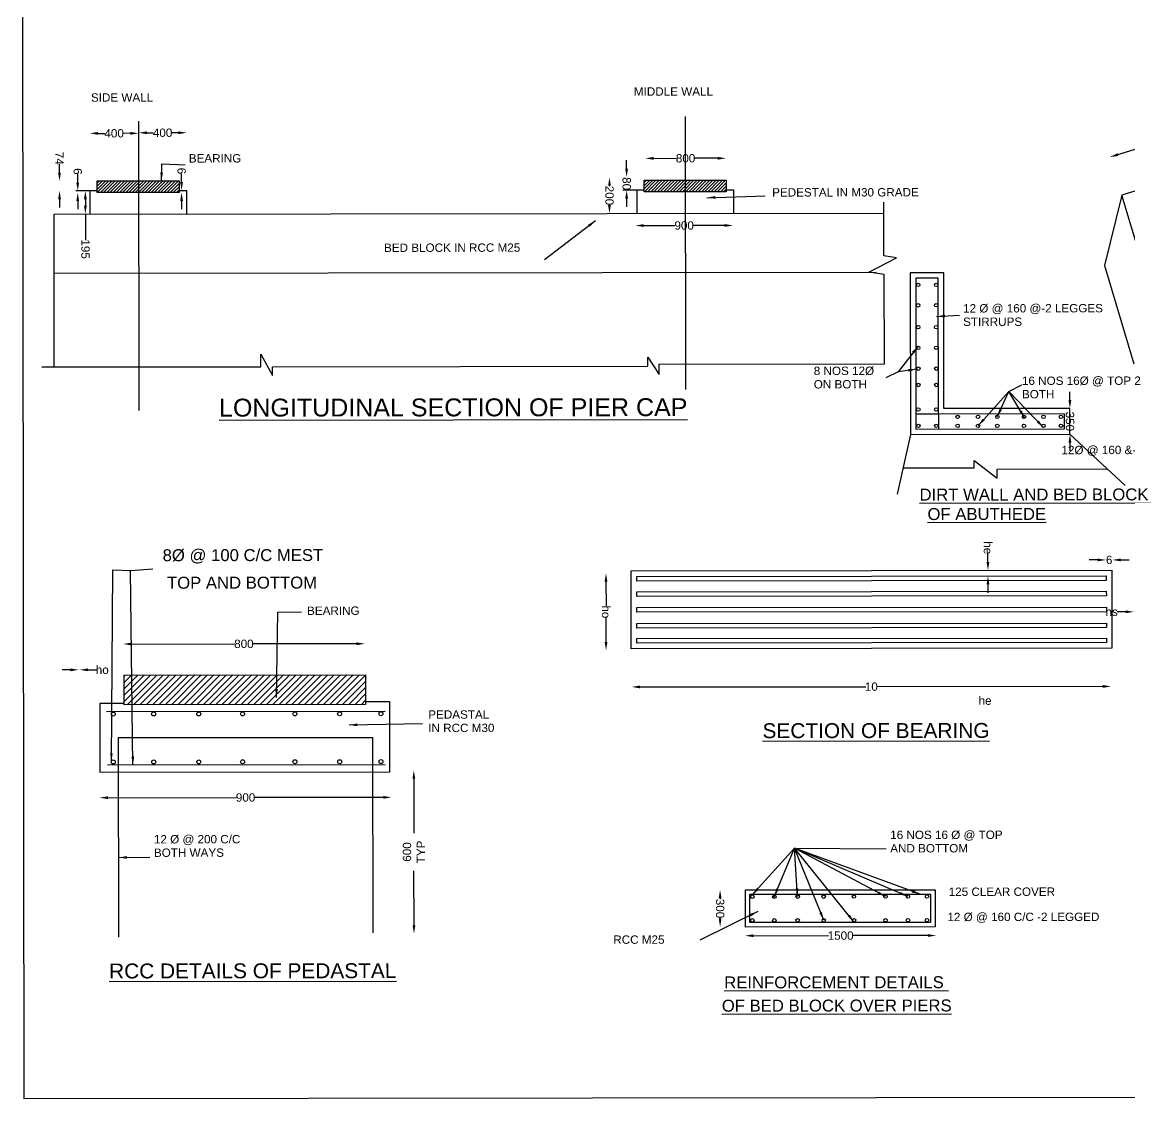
# Model space of a CAD drawing. Header units: millimetres. Extents: x 1802989 to 1822245, y 5559061 to 5587444.
# Drawn here: x 1802989 to 1812281, y 5559061 to 5568090 of the extents above; entities that cross this region are included whole.
import ezdxf

# ---------------------------------------------------------------- set-up
doc = ezdxf.new("R2010")
doc.units = ezdxf.units.MM
doc.header["$MEASUREMENT"] = 0
for name, color, linetype in [('DIMENSION', 7, 'Continuous'), ('DRAWING', 2, 'Continuous'), ('TEXT', 7, 'Continuous')]:
    doc.layers.add(name, color=color, linetype=linetype)
doc.styles.get("Standard").update_dxf_attribs({"font": 'arial.ttf', "height": 70})
doc.dimstyles.get("Standard").update_dxf_attribs({"dimtxt": 70, "dimasz": 70, "dimexe": 0.18, "dimexo": 0.0625, "dimgap": 0.09, "dimtad": 0, "dimdec": 0, "dimzin": 0, "dimdsep": 46, "dimtxsty": 'Standard', "dimcen": 0.09, "dimse1": 1, "dimse2": 1, "dimadec": 0, "dimazin": 0, "dimtfac": 1, "dimtdec": 0, "dimtofl": 0, "dimtmove": 0, "dimatfit": 3, "dimfxl": 1, "dimtolj": 1, "dimtzin": 0, "dimarcsym": 0})

# ---------------------------------------------------------------- blocks, each defined once
blk = doc.blocks.new('*D85')
at = {"layer": 'Defpoints', "color": 0}
for p in [(1803556, 5567157.3), (1803556, 5567152.8), (1803965.4, 5567155.5)]:
    blk.add_point(p, dxfattribs=at)
at = {"layer": 'DIMENSION', "color": 0, "lineweight": -2}
for p, q in [((1803626, 5567157.3), (1803682, 5567157.4)), ((1803895.4, 5567157.7), (1803839.5, 5567157.6))]:
    blk.add_line(p, q, dxfattribs=at)
at = {"layer": 'DIMENSION', "color": 0}
for points in [[(1803626, 5567169), (1803626.1, 5567145.7), (1803556, 5567157.3)], [(1803895.4, 5567169.3), (1803895.5, 5567146), (1803965.4, 5567157.7)]]:
    blk.add_solid(points, dxfattribs=at)
at = {"layer": 'DIMENSION', "color": 0, "insert": (1803760.7, 5567157.5), "char_height": 70, "attachment_point": 5, "rotation": 0.06586}
blk.add_mtext('\\A1;400', dxfattribs=at)
blk = doc.blocks.new('*D86')
at = {"layer": 'Defpoints', "color": 0}
for p in [(1804369.3, 5567171.6), (1803965.4, 5567157.7), (1804369.3, 5567162.7)]:
    blk.add_point(p, dxfattribs=at)
at = {"layer": 'DIMENSION', "color": 0, "lineweight": -2}
for p, q in [((1804035.4, 5567162.3), (1804088.7, 5567162.3)), ((1804299.3, 5567162.6), (1804246.1, 5567162.5))]:
    blk.add_line(p, q, dxfattribs=at)
at = {"layer": 'DIMENSION', "color": 0}
for points in [[(1804035.4, 5567173.9), (1804035.5, 5567150.6), (1803965.4, 5567162.2)], [(1804299.3, 5567174.2), (1804299.3, 5567150.9), (1804369.3, 5567162.7)]]:
    blk.add_solid(points, dxfattribs=at)
at = {"layer": 'DIMENSION', "color": 0, "insert": (1804167.4, 5567162.4), "char_height": 70, "attachment_point": 5, "rotation": 0.06586}
blk.add_mtext('\\A1;400', dxfattribs=at)
blk = doc.blocks.new('*D87')
at = {"layer": 'Defpoints', "color": 0}
for p in [(1807915.6, 5566787.9), (1807915.9, 5566485.4), (1808026.4, 5566485.5)]:
    blk.add_point(p, dxfattribs=at)
at = {"layer": 'DIMENSION', "color": 0, "lineweight": -2}
for p, q in [((1807915.7, 5566717.9), (1807915.7, 5566714.5)), ((1807915.8, 5566555.4), (1807915.8, 5566558.7))]:
    blk.add_line(p, q, dxfattribs=at)
at = {"layer": 'DIMENSION', "color": 0}
for points in [[(1807927.3, 5566717.9), (1807904, 5566717.9), (1807915.6, 5566787.9)], [(1807927.5, 5566555.4), (1807904.2, 5566555.4), (1807915.9, 5566485.4)]]:
    blk.add_solid(points, dxfattribs=at)
at = {"layer": 'DIMENSION', "color": 0, "insert": (1807915.7, 5566636.6), "char_height": 70, "attachment_point": 5, "rotation": 270.06586}
blk.add_mtext('\\A1;200', dxfattribs=at)
blk = doc.blocks.new('*D88')
at = {"layer": 'Defpoints', "color": 0}
for p in [(1808059.6, 5566791.2), (1808059.6, 5566791.2), (1808059.7, 5566680.3)]:
    blk.add_point(p, dxfattribs=at)
at = {"layer": 'DIMENSION', "color": 0, "lineweight": -2}
for p, q in [((1808059.5, 5566861.2), (1808059.4, 5566931.2)), ((1808059.8, 5566610.3), (1808059.9, 5566540.3))]:
    blk.add_line(p, q, dxfattribs=at)
at = {"layer": 'DIMENSION', "color": 0}
for points in [[(1808071.2, 5566861.2), (1808047.9, 5566861.1), (1808059.6, 5566791.2)], [(1808071.5, 5566610.3), (1808048.1, 5566610.3), (1808059.7, 5566680.3)]]:
    blk.add_solid(points, dxfattribs=at)
at = {"layer": 'DIMENSION', "color": 0, "insert": (1808059.7, 5566735.7), "char_height": 70, "attachment_point": 5, "rotation": 270.06586}
blk.add_mtext('\\A1;80', dxfattribs=at)
blk = doc.blocks.new('*D89')
at = {"layer": 'Defpoints', "color": 0}
for p in [(1808216, 5566957.1), (1808892.3, 5566954.8), (1808892.3, 5566948.5)]:
    blk.add_point(p, dxfattribs=at)
at = {"layer": 'DIMENSION', "color": 0, "lineweight": -2}
for p, q in [((1808286, 5566947.8), (1808476.8, 5566948)), ((1808822.3, 5566948.4), (1808631.5, 5566948.2))]:
    blk.add_line(p, q, dxfattribs=at)
at = {"layer": 'DIMENSION', "color": 0}
for points in [[(1808286, 5566959.5), (1808286, 5566936.1), (1808216, 5566947.7)], [(1808822.3, 5566960.1), (1808822.3, 5566936.8), (1808892.3, 5566948.5)]]:
    blk.add_solid(points, dxfattribs=at)
at = {"layer": 'DIMENSION', "color": 0, "insert": (1808554.2, 5566948.1), "char_height": 70, "attachment_point": 5, "rotation": 0.06586}
blk.add_mtext('\\A1;800', dxfattribs=at)
blk = doc.blocks.new('*D90')
at = {"layer": 'Defpoints', "color": 0}
for p in [(1808132.2, 5566377.9), (1808952.5, 5566385.1), (1808952.5, 5566385.1)]:
    blk.add_point(p, dxfattribs=at)
at = {"layer": 'DIMENSION', "color": 0, "lineweight": -2}
for p, q in [((1808202.2, 5566384.2), (1808465, 5566384.5)), ((1808882.5, 5566385), (1808619.6, 5566384.7))]:
    blk.add_line(p, q, dxfattribs=at)
at = {"layer": 'DIMENSION', "color": 0}
for points in [[(1808202.1, 5566395.9), (1808202.2, 5566372.5), (1808132.2, 5566384.1)], [(1808882.5, 5566396.7), (1808882.6, 5566373.3), (1808952.5, 5566385.1)]]:
    blk.add_solid(points, dxfattribs=at)
at = {"layer": 'DIMENSION', "color": 0, "insert": (1808542.3, 5566384.6), "char_height": 70, "attachment_point": 5, "rotation": 0.06586}
blk.add_mtext('\\A1;900', dxfattribs=at)
blk = doc.blocks.new('*D91')
at = {"layer": 'Defpoints', "color": 0}
for p in [(1811778.1, 5564850.3), (1811778.3, 5564634.2), (1811778.3, 5564634.2)]:
    blk.add_point(p, dxfattribs=at)
at = {"layer": 'DIMENSION', "color": 0, "lineweight": -2}
for p, q in [((1811778, 5564920.3), (1811777.9, 5564990.3)), ((1811778.4, 5564564.2), (1811778.5, 5564494.2))]:
    blk.add_line(p, q, dxfattribs=at)
at = {"layer": 'DIMENSION', "color": 0}
for points in [[(1811789.7, 5564920.3), (1811766.3, 5564920.3), (1811778.1, 5564850.3)], [(1811790.1, 5564564.2), (1811766.7, 5564564.2), (1811778.3, 5564634.2)]]:
    blk.add_solid(points, dxfattribs=at)
at = {"layer": 'DIMENSION', "color": 0, "insert": (1811778.2, 5564742.3), "char_height": 70, "attachment_point": 5, "rotation": 270.06586}
blk.add_mtext('\\A1;350', dxfattribs=at)
blk = doc.blocks.new('*D102')
at = {"layer": 'Defpoints', "color": 0}
for p in [(1809052.7, 5560415.6), (1810656.7, 5560430.6), (1810656.7, 5560430.6)]:
    blk.add_point(p, dxfattribs=at)
at = {"layer": 'DIMENSION', "color": 0, "lineweight": -2}
for p, q in [((1809122.7, 5560428.9), (1809753.5, 5560429.6)), ((1810586.7, 5560430.6), (1809955.9, 5560429.8))]:
    blk.add_line(p, q, dxfattribs=at)
at = {"layer": 'DIMENSION', "color": 0}
for points in [[(1809122.7, 5560440.5), (1809122.7, 5560417.2), (1809052.7, 5560428.8)], [(1810586.7, 5560442.2), (1810586.7, 5560418.9), (1810656.7, 5560430.6)]]:
    blk.add_solid(points, dxfattribs=at)
at = {"layer": 'DIMENSION', "color": 0, "insert": (1809854.7, 5560429.7), "char_height": 70, "attachment_point": 5, "rotation": 0.06586}
blk.add_mtext('\\A1;1500', dxfattribs=at)
blk = doc.blocks.new('*D103')
at = {"layer": 'Defpoints', "color": 0}
for p in [(1808843.4, 5560813.1), (1809055.7, 5560813.3), (1809056.1, 5560501.2)]:
    blk.add_point(p, dxfattribs=at)
at = {"layer": 'DIMENSION', "color": 0, "lineweight": -2}
for p, q in [((1808843.5, 5560743.1), (1808843.5, 5560734.3)), ((1808843.7, 5560570.9), (1808843.7, 5560579.7))]:
    blk.add_line(p, q, dxfattribs=at)
at = {"layer": 'DIMENSION', "color": 0}
for points in [[(1808855.2, 5560743.1), (1808831.9, 5560743), (1808843.4, 5560813.1)], [(1808855.4, 5560570.9), (1808832.1, 5560570.9), (1808843.8, 5560500.9)]]:
    blk.add_solid(points, dxfattribs=at)
at = {"layer": 'DIMENSION', "color": 0, "insert": (1808843.6, 5560657), "char_height": 70, "attachment_point": 5, "rotation": 270.06586}
blk.add_mtext('\\A1;300', dxfattribs=at)
blk = doc.blocks.new('*D104')
at = {"layer": 'Defpoints', "color": 0}
for p in [(1812123.3, 5562519.7), (1812123.3, 5562519.7), (1808101.4, 5562500.3)]:
    blk.add_point(p, dxfattribs=at)
at = {"layer": 'DIMENSION', "color": 0, "lineweight": -2}
for p, q in [((1812053.3, 5562519.6), (1810159.1, 5562517.4)), ((1808171.3, 5562515.1), (1810065.5, 5562517.3))]:
    blk.add_line(p, q, dxfattribs=at)
at = {"layer": 'DIMENSION', "color": 0}
for points in [[(1808171.3, 5562526.8), (1808171.4, 5562503.5), (1808101.3, 5562515)], [(1812053.3, 5562531.2), (1812053.3, 5562507.9), (1812123.3, 5562519.7)]]:
    blk.add_solid(points, dxfattribs=at)
at = {"layer": 'DIMENSION', "color": 0, "insert": (1810112.3, 5562517.4), "char_height": 70, "attachment_point": 5, "rotation": 0.06586}
blk.add_mtext('\\A1;10', dxfattribs=at)
blk = doc.blocks.new('*D106')
at = {"layer": 'Defpoints', "color": 0}
for p in [(1812321.2, 5563178.1), (1812315.1, 5563145.2), (1812315.1, 5563145.2)]:
    blk.add_point(p, dxfattribs=at)
at = {"layer": 'DIMENSION', "color": 0, "lineweight": -2}
for p, q in [((1812245.1, 5563145.1), (1812175.1, 5563145.1)), ((1812391.2, 5563145.3), (1812461.2, 5563145.4))]:
    blk.add_line(p, q, dxfattribs=at)
at = {"layer": 'DIMENSION', "color": 0}
for points in [[(1812245, 5563156.8), (1812245.1, 5563133.5), (1812315.1, 5563145.2)], [(1812391.2, 5563157), (1812391.2, 5563133.6), (1812321.2, 5563145.2)]]:
    blk.add_solid(points, dxfattribs=at)
at = {"layer": 'DIMENSION', "color": 0, "insert": (1812128.4, 5563145), "char_height": 70, "attachment_point": 5, "rotation": 0.06586}
blk.add_mtext('\\A1;hs', dxfattribs=at)
blk = doc.blocks.new('*D107')
at = {"layer": 'Defpoints', "color": 0}
for p in [(1812080.3, 5563580.1), (1812133.7, 5563580.2), (1812133.7, 5563580.2)]:
    blk.add_point(p, dxfattribs=at)
at = {"layer": 'DIMENSION', "color": 0, "lineweight": -2}
for p, q in [((1812010.3, 5563580), (1811940.3, 5563580)), ((1812203.7, 5563580.3), (1812273.7, 5563580.4))]:
    blk.add_line(p, q, dxfattribs=at)
at = {"layer": 'DIMENSION', "color": 0}
for points in [[(1812010.3, 5563591.7), (1812010.3, 5563568.4), (1812080.3, 5563580.1)], [(1812203.7, 5563591.9), (1812203.7, 5563568.6), (1812133.7, 5563580.2)]]:
    blk.add_solid(points, dxfattribs=at)
at = {"layer": 'DIMENSION', "color": 0, "insert": (1812107, 5563580.2), "char_height": 70, "attachment_point": 5, "rotation": 0.06586}
blk.add_mtext('\\A1;6', dxfattribs=at)
blk = doc.blocks.new('*D108')
at = {"layer": 'Defpoints', "color": 0}
for p in [(1811090.4, 5563493.1), (1811090.4, 5563493.1), (1811090.4, 5563444.9)]:
    blk.add_point(p, dxfattribs=at)
at = {"layer": 'DIMENSION', "color": 0, "lineweight": -2}
for p, q in [((1811090.3, 5563563.1), (1811090.2, 5563633.1)), ((1811090.5, 5563374.9), (1811090.6, 5563304.9))]:
    blk.add_line(p, q, dxfattribs=at)
at = {"layer": 'DIMENSION', "color": 0}
for points in [[(1811101.9, 5563563.1), (1811078.6, 5563563.1), (1811090.4, 5563493.1)], [(1811102.2, 5563374.9), (1811078.8, 5563374.8), (1811090.4, 5563444.9)]]:
    blk.add_solid(points, dxfattribs=at)
at = {"layer": 'DIMENSION', "color": 0, "insert": (1811090.1, 5563682.3), "char_height": 70, "attachment_point": 5, "rotation": 270.06586}
blk.add_mtext('\\A1;he', dxfattribs=at)
blk = doc.blocks.new('*D109')
at = {"layer": 'Defpoints', "color": 0}
for p in [(1807886.4, 5563468.2), (1807886.4, 5563468.2), (1807887.2, 5562821.5)]:
    blk.add_point(p, dxfattribs=at)
at = {"layer": 'DIMENSION', "color": 0, "lineweight": -2}
for p, q in [((1807886.5, 5563398.2), (1807886.7, 5563194.3)), ((1807887.1, 5562891.5), (1807886.8, 5563095.4))]:
    blk.add_line(p, q, dxfattribs=at)
at = {"layer": 'DIMENSION', "color": 0}
for points in [[(1807898.2, 5563398.2), (1807874.8, 5563398.2), (1807886.4, 5563468.2)], [(1807898.7, 5562891.5), (1807875.4, 5562891.5), (1807887.2, 5562821.5)]]:
    blk.add_solid(points, dxfattribs=at)
at = {"layer": 'DIMENSION', "color": 0, "insert": (1807886.8, 5563144.8), "char_height": 70, "attachment_point": 5, "rotation": 270.06586}
blk.add_mtext('\\A1;ho', dxfattribs=at)
blk = doc.blocks.new('*D110')
at = {"layer": 'Defpoints', "color": 0}
for p in [(1806088.4, 5561605.7), (1803638.3, 5561586.4), (1803638.3, 5561582.2)]:
    blk.add_point(p, dxfattribs=at)
at = {"layer": 'DIMENSION', "color": 0, "lineweight": -2}
for p, q in [((1806018.4, 5561589.1), (1804940.6, 5561587.9)), ((1803708.3, 5561586.5), (1804786, 5561587.7))]:
    blk.add_line(p, q, dxfattribs=at)
at = {"layer": 'DIMENSION', "color": 0}
for points in [[(1803708.3, 5561598.1), (1803708.3, 5561574.8), (1803638.3, 5561586.4)], [(1806018.4, 5561600.8), (1806018.4, 5561577.5), (1806088.4, 5561589.2)]]:
    blk.add_solid(points, dxfattribs=at)
at = {"layer": 'DIMENSION', "color": 0, "insert": (1804863.3, 5561587.8), "char_height": 70, "attachment_point": 5, "rotation": 0.06586}
blk.add_mtext('\\A1;900', dxfattribs=at)
blk = doc.blocks.new('*D111')
at = {"layer": 'Defpoints', "color": 0}
for p in [(1803471.8, 5562658.5), (1803471.8, 5562608.9), (1803463.9, 5562344.3)]:
    blk.add_point(p, dxfattribs=at)
at = {"layer": 'DIMENSION', "color": 0, "lineweight": -2}
for p, q in [((1803393.5, 5562658.4), (1803323.5, 5562658.3)), ((1803541.8, 5562658.6), (1803611.8, 5562658.6))]:
    blk.add_line(p, q, dxfattribs=at)
at = {"layer": 'DIMENSION', "color": 0}
for points in [[(1803393.5, 5562670.1), (1803393.5, 5562646.7), (1803463.5, 5562658.5)], [(1803541.8, 5562670.2), (1803541.8, 5562646.9), (1803471.8, 5562658.5)]]:
    blk.add_solid(points, dxfattribs=at)
at = {"layer": 'DIMENSION', "color": 0, "insert": (1803661.2, 5562658.7), "char_height": 70, "attachment_point": 5, "rotation": 0.06586}
blk.add_mtext('\\A1;ho', dxfattribs=at)
blk = doc.blocks.new('*D112')
at = {"layer": 'Defpoints', "color": 0}
for p in [(1803835.4, 5562854.3), (1805863.3, 5562877.3), (1805863.3, 5562869.1)]:
    blk.add_point(p, dxfattribs=at)
at = {"layer": 'DIMENSION', "color": 0, "lineweight": -2}
for p, q in [((1803905.4, 5562875.1), (1804772, 5562876.1)), ((1805793.3, 5562877.2), (1804926.7, 5562876.2))]:
    blk.add_line(p, q, dxfattribs=at)
at = {"layer": 'DIMENSION', "color": 0}
for points in [[(1803905.4, 5562886.7), (1803905.4, 5562863.4), (1803835.4, 5562875)], [(1805793.3, 5562888.9), (1805793.3, 5562865.6), (1805863.3, 5562877.3)]]:
    blk.add_solid(points, dxfattribs=at)
at = {"layer": 'DIMENSION', "color": 0, "insert": (1804849.3, 5562876.2), "char_height": 70, "attachment_point": 5, "rotation": 0.06586}
blk.add_mtext('\\A1;800', dxfattribs=at)
blk = doc.blocks.new('*D113')
at = {"layer": 'Defpoints', "color": 0}
for p in [(1815432.3, 5567985.4), (1815531.1, 5567666.1), (1812212.7, 5566639)]:
    blk.add_point(p, dxfattribs=at)
at = {"layer": 'DIMENSION', "color": 0, "lineweight": -2}
for p, q in [((1815365.4, 5567964.7), (1813883.5, 5567506)), ((1812180.7, 5566978.9), (1813662.6, 5567437.6))]:
    blk.add_line(p, q, dxfattribs=at)
at = {"layer": 'DIMENSION', "color": 0}
for points in [[(1815362, 5567975.9), (1815368.9, 5567953.6), (1815432.3, 5567985.4)], [(1812177.3, 5566990.1), (1812184.2, 5566967.8), (1812113.8, 5566958.2)]]:
    blk.add_solid(points, dxfattribs=at)
at = {"layer": 'DIMENSION', "color": 0, "insert": (1813773.1, 5567471.8), "char_height": 70, "attachment_point": 5, "rotation": 17.19886}
blk.add_mtext('\\A1;l=800', dxfattribs=at)
blk = doc.blocks.new('*D116')
at = {"layer": 'Defpoints', "color": 0}
for p in [(1803455.4, 5566675), (1803619.2, 5566675.2), (1803619.2, 5566660.5)]:
    blk.add_point(p, dxfattribs=at)
at = {"layer": 'DIMENSION', "color": 0, "lineweight": -2}
for p, q in [((1803455.3, 5566745), (1803455.2, 5566815)), ((1803455.5, 5566590.3), (1803455.5, 5566520.3))]:
    blk.add_line(p, q, dxfattribs=at)
at = {"layer": 'DIMENSION', "color": 0}
for points in [[(1803467, 5566745), (1803443.6, 5566745), (1803455.4, 5566675)], [(1803467.1, 5566590.4), (1803443.8, 5566590.3), (1803455.4, 5566660.3)]]:
    blk.add_solid(points, dxfattribs=at)
at = {"layer": 'DIMENSION', "color": 0, "insert": (1803455.2, 5566838.2), "char_height": 70, "attachment_point": 5, "rotation": 270.06586}
blk.add_mtext('\\A1;6', dxfattribs=at)
blk = doc.blocks.new('*D117')
at = {"layer": 'Defpoints', "color": 0}
for p in [(1803302.4, 5566758), (1803619.1, 5566758.4), (1803619.2, 5566675.2)]:
    blk.add_point(p, dxfattribs=at)
at = {"layer": 'DIMENSION', "color": 0, "lineweight": -2}
for p, q in [((1803302.3, 5566828), (1803302.2, 5566898)), ((1803302.6, 5566604.8), (1803302.6, 5566534.8))]:
    blk.add_line(p, q, dxfattribs=at)
at = {"layer": 'DIMENSION', "color": 0}
for points in [[(1803314, 5566828), (1803290.6, 5566828), (1803302.4, 5566758)], [(1803314.2, 5566604.8), (1803290.9, 5566604.8), (1803302.5, 5566674.8)]]:
    blk.add_solid(points, dxfattribs=at)
at = {"layer": 'DIMENSION', "color": 0, "insert": (1803302.2, 5566947.8), "char_height": 70, "attachment_point": 5, "rotation": 270.06586}
blk.add_mtext('\\A1;74', dxfattribs=at)
blk = doc.blocks.new('*D118')
at = {"layer": 'Defpoints', "color": 0}
for p in [(1803557, 5566675.1), (1803519.6, 5566480.4), (1803557.2, 5566480.4)]:
    blk.add_point(p, dxfattribs=at)
at = {"layer": 'DIMENSION', "color": 0, "lineweight": -2}
for p, q in [((1803519.5, 5566605.1), (1803519.6, 5566550.4)), ((1803519.6, 5566480.4), (1803519.9, 5566261.2))]:
    blk.add_line(p, q, dxfattribs=at)
at = {"layer": 'DIMENSION', "color": 0}
for points in [[(1803531.2, 5566605.1), (1803507.8, 5566605), (1803519.4, 5566675.1)], [(1803531.2, 5566550.4), (1803507.9, 5566550.3), (1803519.6, 5566480.4)]]:
    blk.add_solid(points, dxfattribs=at)
at = {"layer": 'DIMENSION', "color": 0, "insert": (1803520, 5566186.8), "char_height": 70, "attachment_point": 5, "rotation": 270.06586}
blk.add_mtext('\\A1;195', dxfattribs=at)
blk = doc.blocks.new('*D119')
at = {"layer": 'Defpoints', "color": 0}
for p in [(1804305.6, 5566678.7), (1804305.6, 5566661.3), (1804326.4, 5566678.8)]:
    blk.add_point(p, dxfattribs=at)
at = {"layer": 'DIMENSION', "color": 0, "lineweight": -2}
for p, q in [((1804326.3, 5566748.8), (1804326.2, 5566818.8)), ((1804326.5, 5566591.3), (1804326.5, 5566521.3))]:
    blk.add_line(p, q, dxfattribs=at)
at = {"layer": 'DIMENSION', "color": 0}
for points in [[(1804337.9, 5566748.8), (1804314.6, 5566748.8), (1804326.4, 5566678.8)], [(1804338.1, 5566591.4), (1804314.8, 5566591.3), (1804326.4, 5566661.3)]]:
    blk.add_solid(points, dxfattribs=at)
at = {"layer": 'DIMENSION', "color": 0, "insert": (1804326.2, 5566842), "char_height": 70, "attachment_point": 5, "rotation": 270.06586}
blk.add_mtext('\\A1;6', dxfattribs=at)

msp = doc.modelspace()

# ---------------------------------------------------------------- hatches: boundary and pattern name
at = {"layer": 'DRAWING'}
h = msp.add_hatch(dxfattribs=at)
h.set_pattern_fill('ANSI31', color=0, scale=150.224709, angle=0.06586, style=0)
h.set_pattern_definition([(45.06585536, (3632.265, -28721.046), (-13.293366765, 13.26284323), [])])
h.paths.add_polyline_path([(1803619.1, 5566758.4), (1804305.5, 5566759.2), (1804305.6, 5566661.3), (1803619.2, 5566660.5)])
h = msp.add_hatch(dxfattribs=at)
h.set_pattern_fill('ANSI31', color=0, scale=150.224709, angle=0.06586, style=0)
h.set_pattern_definition([(45.06585536, (8220.908, -28715.771), (-13.293366765, 13.26284323), [])])
h.paths.add_polyline_path([(1808207.7, 5566763.6), (1808894.2, 5566764.4), (1808894.3, 5566666.6), (1808207.8, 5566665.8)])
h = msp.add_hatch(dxfattribs=at)
h.set_pattern_fill('ANSI31', color=0, scale=300.449417, angle=0.06586, style=0)
h.set_pattern_definition([(45.0658554, (3632.265, -28721.046), (-26.58673353, 26.52568646), [])])
h.paths.add_polyline_path([(1803844.8, 5562614.6), (1805870.3, 5562617), (1805870.6, 5562368), (1803845.1, 5562365.7)])

# ---------------------------------------------------------------- linework, layer by layer
at = {"layer": 'DIMENSION', "color": 0}
for p, q in [((1806274.7, 5561745.3), (1806275.2, 5561288.8)), ((1806276.1, 5560517.2), (1806275.5, 5560973.7))]:
    msp.add_line(p, q, dxfattribs=at)
for points in [[(1806263, 5561745.3), (1806286.3, 5561745.3), (1806274.6, 5561815.4)], [(1806264.4, 5560517.1), (1806287.8, 5560517.2), (1806276.1, 5560447)]]:
    msp.add_solid(points, dxfattribs=at)
at = {"layer": 'DRAWING', "color": 0}
for points in [[(1802989.1, 5572677.8), (1822056.8, 5572699.7), (1822072.5, 5559083), (1803004.8, 5559061)], [(1803619.1, 5566758.4), (1804305.5, 5566759.2), (1804305.6, 5566661.3), (1803619.2, 5566660.5)], [(1808207.7, 5566763.6), (1808894.2, 5566764.4), (1808894.3, 5566666.6), (1808207.8, 5566665.8)], [(1810484.5, 5565942), (1810485.9, 5564678.1), (1811732.9, 5564679.5), (1811732.8, 5564804.9), (1810675.1, 5564803.7), (1810673.8, 5565941.8)], [(1808097.7, 5563489.6), (1812129.1, 5563494.3), (1812129.8, 5562839.8), (1808098.4, 5562835.1)], [(1808143.9, 5563441.5), (1812083.4, 5563446), (1812083.4, 5563407.6), (1808144, 5563403.1)], [(1808144.1, 5563313.2), (1812083.5, 5563317.7), (1812083.6, 5563279.3), (1808144.1, 5563274.7)], [(1808144.2, 5563180.2), (1812083.7, 5563184.7), (1812083.7, 5563146.3), (1808144.3, 5563141.8)], [(1808144.4, 5563046.7), (1812083.8, 5563051.2), (1812083.9, 5563012.8), (1808144.4, 5563008.3)], [(1808144.5, 5562920.4), (1812084, 5562925), (1812084, 5562886.5), (1808144.6, 5562882)], [(1803844.8, 5562614.6), (1805870.3, 5562617), (1805870.6, 5562368), (1803845.1, 5562365.7)], [(1809055.7, 5560813.3), (1810646.5, 5560815.1), (1810646.8, 5560503), (1809056.1, 5560501.2)], [(1809093, 5560776.1), (1810609.3, 5560777.8), (1810609.5, 5560540.2), (1809093.3, 5560538.5)]]:
    msp.add_lwpolyline(points, close=True, dxfattribs=at)
for points in [[(1814650.8, 5565058.1), (1816160.2, 5565522.3), (1815531.1, 5567666.1), (1812212.7, 5566639), (1812068.8, 5566048.1), (1812313.1, 5565224.1)], [(1803965.3, 5567258.4), (1803968.1, 5564834.2)], [(1808556.6, 5565009.2), (1808553.9, 5567299.3)], [(1803619.2, 5566675.2), (1803438.9, 5566675)], [(1803557, 5566675.1), (1803557.2, 5566480.4)], [(1804305.6, 5566678.7), (1804367.4, 5566678.8), (1804367.7, 5566481.3)], [(1808207.8, 5566680.5), (1808027.6, 5566680.2)], [(1808145.6, 5566680.4), (1808145.8, 5566485.7)], [(1808894.3, 5566684), (1808956.1, 5566684.1), (1808956.3, 5566486.6)], [(1812457.6, 5565830.3), (1812212.7, 5566639)], [(1803153.6, 5565198.3), (1804991.8, 5565200.4), (1804991.6, 5565305.1), (1805088.1, 5565126.2), (1805088, 5565200.5), (1808236.8, 5565204.1), (1808236.7, 5565279.5), (1808333.5, 5565135.5), (1808333.4, 5565222.4), (1810221.5, 5565224.6), (1810220.7, 5565974.4), (1810092, 5565994), (1810323.4, 5566114.8), (1810217.8, 5566131.2), (1810217.3, 5566581.6)], [(1803258.2, 5565198.4), (1803256.8, 5566480.1), (1810217.4, 5566488.1)], [(1810151.5, 5565989.8), (1803257.3, 5565981.9)], [(1810439.1, 5565987.4), (1810440.7, 5564632.7), (1811778.3, 5564634.2), (1811778.1, 5564850.3), (1810720.4, 5564849.1), (1810719.1, 5565987.1), (1810439.1, 5565987.4)], [(1810675.1, 5564803.7), (1810485.8, 5564803.5)], [(1810675.1, 5564803.7), (1810675.2, 5564678.3)], [(1810440.7, 5564632.7), (1810328.2, 5564130.9)], [(1811778.3, 5564634.2), (1812240.4, 5564203.1)], [(1810377.9, 5564352.5), (1810975.9, 5564353.2), (1810975.8, 5564413.1), (1811168.4, 5564266), (1811168.4, 5564342.5), (1812090.2, 5564343.2)], [(1803845.1, 5562375.7), (1803640.2, 5562375.5), (1803640.9, 5561799.2), (1806073.2, 5561802), (1806072.5, 5562390.7), (1805870.6, 5562390.5)], [(1803696.4, 5562308.6), (1806034.4, 5562311.3)], [(1803799.9, 5560415.8), (1803798, 5562090), (1805928.6, 5562092.4), (1805930.5, 5560452.4)], [(1803705.7, 5561861.7), (1806033.2, 5561864.3)]]:
    msp.add_lwpolyline(points, dxfattribs=at)
for centre, radius in [((1810505.3, 5565886.4), 14.6), ((1810655.9, 5565886.6), 14.6), ((1810505.5, 5565715.8), 14.6), ((1810656.1, 5565716), 14.6), ((1810505.7, 5565532.1), 14.6), ((1810656.3, 5565532.2), 14.6), ((1810505.9, 5565359.3), 14.6), ((1810656.5, 5565359.4), 14.6), ((1810506.1, 5565184.3), 14.6), ((1810656.7, 5565184.5), 14.6), ((1810506.3, 5565047.5), 14.6), ((1810656.8, 5565047.6), 14.6), ((1810506.5, 5564841.9), 14.6), ((1810657.1, 5564842), 14.6), ((1810836.4, 5564779.6), 14.6), ((1811007.3, 5564779.8), 14.6), ((1811168.6, 5564780), 14.6), ((1811392.7, 5564780.2), 14.6), ((1811556.7, 5564780.4), 14.6), ((1811702.9, 5564780.6), 14.6), ((1810506.7, 5564704.1), 14.6), ((1810657.2, 5564704.2), 14.6), ((1810836.5, 5564704.4), 14.6), ((1811007.4, 5564704.6), 14.6), ((1811168.6, 5564704.8), 14.6), ((1811392.8, 5564705.1), 14.6), ((1811556.8, 5564705.3), 14.6), ((1811703, 5564705.4), 14.6), ((1803753.1, 5562287.9), 16.8), ((1804092.2, 5562288.3), 16.8), ((1804470.5, 5562288.8), 16.8), ((1804838, 5562289.2), 16.8), ((1805276.6, 5562289.7), 16.8), ((1805652.3, 5562290.1), 16.8), ((1805998.1, 5562290.5), 16.8), ((1803753.6, 5561886.2), 16.8), ((1804092.6, 5561886.5), 16.8), ((1804471, 5561887), 16.8), ((1804838.5, 5561887.4), 16.8), ((1805277, 5561887.9), 16.8), ((1805652.7, 5561888.3), 16.8), ((1805998.6, 5561888.7), 16.8), ((1809113.9, 5560756.2), 14.5), ((1809298.2, 5560756.4), 14.5), ((1809494, 5560756.7), 14.5), ((1809712.9, 5560756.9), 14.5), ((1809966.3, 5560757.2), 14.5), ((1810231.2, 5560757.5), 14.5), ((1810419.3, 5560757.7), 14.5), ((1810578.7, 5560757.9), 14.5), ((1809114.1, 5560557.5), 14.5), ((1809298.4, 5560557.7), 14.5), ((1809494.3, 5560558), 14.5), ((1809713.1, 5560558.2), 14.5), ((1809966.5, 5560558.5), 14.5), ((1810231.4, 5560558.8), 14.5), ((1810419.5, 5560559), 14.5), ((1810578.9, 5560559.2), 14.5)]:
    msp.add_circle(centre, radius, dxfattribs=at)

# ---------------------------------------------------------------- texts
at = {"layer": 'DIMENSION', "color": 0, "insert": (1806275.4, 5561131.2), "char_height": 70.1, "attachment_point": 5, "rotation": 90.06586}
msp.add_mtext('\\A1;600 \\PTYP ', dxfattribs=at)
at = {"layer": 'TEXT', "color": 0}
for s, height, p in [('MIDDLE WALL', 70.105, (1808120.4, 5567473.2)), ('SIDE WALL', 70.1, (1803566, 5567422.8)), ('BEARING', 70.1, (1804387.1, 5566912.8)), ('PEDESTAL IN M30 GRADE', 70.105, (1809280.3, 5566627.3)), ('BED BLOCK IN RCC M25', 70.105, (1806024.7, 5566163.1)), ('12 Ø @ 160 @-2 LEGGES', 70.105, (1810882, 5565655)), ('STIRRUPS', 70.1, (1810882.2, 5565542.4)), ('8 NOS 12Ø ', 70.1, (1809629.4, 5565130.7)), ('16 NOS 16Ø @ TOP 2', 70.105, (1811375.5, 5565047.4)), ('ON BOTH ', 70.1, (1809629.5, 5565018.1)), ('%%ULONGITUDINAL SECTION OF PIER CAP', 150.225, (1804640.6, 5564782)), ('BOTH ', 70.1, (1811375.7, 5564934.8)), ('12Ø @ 160 &-2 LEGGED STIRRUPS', 70.105, (1811707, 5564466.9)), ('%%UDIRT WALL AND BED BLOCK ', 100.15, (1810516.8, 5564077.6)), ('%%UOF ABUTHEDE', 100.15, (1810583.4, 5563914.8)), ('8Ø @ 100 C/C MEST ', 100.15, (1804167.6, 5563569.7)), ('TOP AND BOTTOM', 100.15, (1804204.1, 5563338.8)), ('BEARING ', 70.1, (1805379, 5563119)), ('he', 70.1, (1811012, 5562365.1)), ('PEDASTAL ', 70.1, (1806395.6, 5562248.9)), ('IN RCC M30', 70.1, (1806395.7, 5562136.3)), ('%%USECTION OF BEARING', 125.187, (1809199.6, 5562085.5)), ('16 NOS 16 Ø @ TOP ', 70.105, (1810270.6, 5561239.5)), ('12 Ø @ 200 C/C', 70.105, (1804094.4, 5561202.7)), ('BOTH WAYS', 70.1, (1804094.5, 5561090.1)), ('AND BOTTOM', 70.1, (1810270.8, 5561126.9)), ('125 CLEAR COVER', 70.105, (1810761, 5560762.4)), ('12 Ø @ 160 C/C -2 LEGGED', 70.105, (1810750.5, 5560551.3)), ('RCC M25', 70.1, (1807947.7, 5560361.1)), ('%%URCC DETAILS OF PEDASTAL', 125.187, (1803718.6, 5560070.6)), ('%%UREINFORCEMENT DETAILS ', 100.15, (1808878.4, 5559987)), ('%%UOF BED BLOCK OVER PIERS', 100.15, (1808858.1, 5559791.9))]:
    msp.add_text(s, height=height, rotation=0.06586, dxfattribs=at).set_placement(p)

# ---------------------------------------------------------------- dimensions: what is measured, and where the dimension line sits
at = {"layer": 'DIMENSION', "color": 0}
dim = msp.add_aligned_dim(p1=(1812212.7, 5566639), p2=(1815531.1, 5567666.1), distance=334.2, text='l=800', dimstyle='Standard', dxfattribs=at)
dim.commit()
dim.dimension.update_dxf_attribs({"geometry": '*D113', "text_midpoint": (1813773.1, 5567471.8)})
for base, p1, p2, angle, text, picture, middle in [((1803556, 5567157.3), (1803965.4, 5567155.5), (1803556, 5567152.8), 0.06586, '400', '*D85', (1803760.7, 5567157.5)), ((1804369.3, 5567162.7), (1803965.4, 5567157.7), (1804369.3, 5567171.6), 0.06586, '400', '*D86', (1804167.4, 5567162.4)), ((1808892.3, 5566948.5), (1808216, 5566957.1), (1808892.3, 5566954.8), 0.06586, '800', '*D89', (1808554.2, 5566948.1)), ((1808059.6, 5566791.2), (1808059.7, 5566680.3), (1808059.6, 5566791.2), 90.06586, '80', '*D88', (1808059.7, 5566735.7)), ((1807915.9, 5566485.4), (1807915.6, 5566787.9), (1808026.4, 5566485.5), 90.06586, '200', '*D87', (1807915.7, 5566636.6)), ((1808952.5, 5566385.1), (1808132.2, 5566377.9), (1808952.5, 5566385.1), 0.06586, '900', '*D90', (1808542.3, 5566384.6)), ((1811778.3, 5564634.2), (1811778.1, 5564850.3), (1811778.3, 5564634.2), 90.06586, '350', '*D91', (1811778.2, 5564742.3)), ((1811090.4, 5563493.1), (1811090.4, 5563444.9), (1811090.4, 5563493.1), 90.06586, 'he', '*D108', (1811090.1, 5563682.3)), ((1812133.7, 5563580.2), (1812080.3, 5563580.1), (1812133.7, 5563580.2), 0.06586, '6', '*D107', (1812107, 5563580.2)), ((1807886.4, 5563468.2), (1807887.2, 5562821.5), (1807886.4, 5563468.2), 90.06586, 'ho', '*D109', (1807886.8, 5563144.8)), ((1812315.1, 5563145.2), (1812321.2, 5563178.1), (1812315.1, 5563145.2), 0.06586, 'hs', '*D106', (1812128.4, 5563145)), ((1805863.3, 5562877.3), (1803835.4, 5562854.3), (1805863.3, 5562869.1), 0.06586, '800', '*D112', (1804849.3, 5562876.2)), ((1803471.8, 5562658.5), (1803463.9, 5562344.3), (1803471.8, 5562608.9), 0.06586, 'ho', '*D111', (1803661.2, 5562658.7)), ((1812123.3, 5562519.7), (1808101.4, 5562500.3), (1812123.3, 5562519.7), 0.06586, '10', '*D104', (1810112.3, 5562517.4)), ((1803638.3, 5561586.4), (1806088.4, 5561605.7), (1803638.3, 5561582.2), 0.06586, '900', '*D110', (1804863.3, 5561587.8)), ((1808843.4, 5560813.1), (1809056.1, 5560501.2), (1809055.7, 5560813.3), 90.06586, '300', '*D103', (1808843.6, 5560657)), ((1810656.7, 5560430.6), (1809052.7, 5560415.6), (1810656.7, 5560430.6), 0.06586, '1500', '*D102', (1809854.7, 5560429.7))]:
    dim = msp.add_linear_dim(base=base, p1=p1, p2=p2, angle=angle, text=text, dimstyle='Standard', dxfattribs=at)
    dim.commit()
    dim.dimension.update_dxf_attribs({"geometry": picture, "text_midpoint": middle})
at = {"layer": 'DIMENSION'}
for base, p1, p2, text, picture, middle in [((1803302.4, 5566758), (1803619.2, 5566675.2), (1803619.1, 5566758.4), '74', '*D117', (1803302.2, 5566947.8)), ((1803455.4, 5566675), (1803619.2, 5566660.5), (1803619.2, 5566675.2), '6', '*D116', (1803455.2, 5566838.2)), ((1804326.4, 5566678.8), (1804305.6, 5566661.3), (1804305.6, 5566678.7), '6', '*D119', (1804326.2, 5566842))]:
    dim = msp.add_linear_dim(base=base, p1=p1, p2=p2, angle=90.06586, text=text, dimstyle='Standard', dxfattribs=at)
    dim.commit()
    dim.dimension.update_dxf_attribs({"geometry": picture, "text_midpoint": middle})
dim = msp.add_linear_dim(base=(1803519.6, 5566480.4), p1=(1803557, 5566675.1), p2=(1803557.2, 5566480.4), angle=90.06586, dimstyle='Standard', dxfattribs=at)
dim.commit()
dim.dimension.update_dxf_attribs({"geometry": '*D118', "text_midpoint": (1803520, 5566186.8), "dimtype": 160})

# ---------------------------------------------------------------- leaders
at = {"layer": 'DIMENSION', "color": 0}
for points in [[(1804157.6, 5566759), (1804161.4, 5566901.1), (1804355.5, 5566893)], [(1808733.7, 5566618.1), (1809222.1, 5566634.2)], [(1807797.7, 5566424.8), (1807369.6, 5566098)], [(1810660.2, 5565620.6), (1810851.6, 5565633.7)], [(1810505.9, 5565373.8), (1810337.2, 5565157.8), (1810233.3, 5565106.5)], [(1810492.1, 5565180.3), (1810337.2, 5565157.8)], [(1811007.4, 5564704.6), (1811266.5, 5564993.8), (1811375.5, 5565047.4)], [(1811168.6, 5564780), (1811266.5, 5564993.8)], [(1811556.8, 5564690.7), (1811266.5, 5564993.8)], [(1811400.1, 5564767.7), (1811266.5, 5564993.8)], [(1803737.2, 5561889.7), (1803748.9, 5563496.2), (1803898.8, 5563491.9)], [(1803918.3, 5561861.9), (1803898.8, 5563491.9), (1804084, 5563505.4)], [(1805121.4, 5562427.5), (1805133.8, 5563141), (1805332.2, 5563145.6)], [(1805731.3, 5562196.3), (1806346.1, 5562208)], [(1809113.9, 5560770.7), (1809466.9, 5561162.8)], [(1809298.2, 5560756.4), (1809466.9, 5561162.8)], [(1810522.3, 5560777.7), (1809466.9, 5561162.8), (1810236.1, 5561157.8)], [(1810419.3, 5560757.7), (1809466.9, 5561162.8)], [(1810231.2, 5560757.5), (1809466.9, 5561162.8)], [(1809966.5, 5560544), (1809466.9, 5561162.8)], [(1809713.1, 5560558.2), (1809466.9, 5561162.8)], [(1809494, 5560756.7), (1809466.9, 5561162.8)], [(1803799.1, 5561084.6), (1804060.2, 5561087.7)], [(1809161, 5560632.4), (1808673.6, 5560392.9)]]:
    msp.add_leader(points, dimstyle='Standard', override={"dimgap": 0.09, "dimtad": 0}, dxfattribs=at)

doc.saveas('drawing.dxf')
